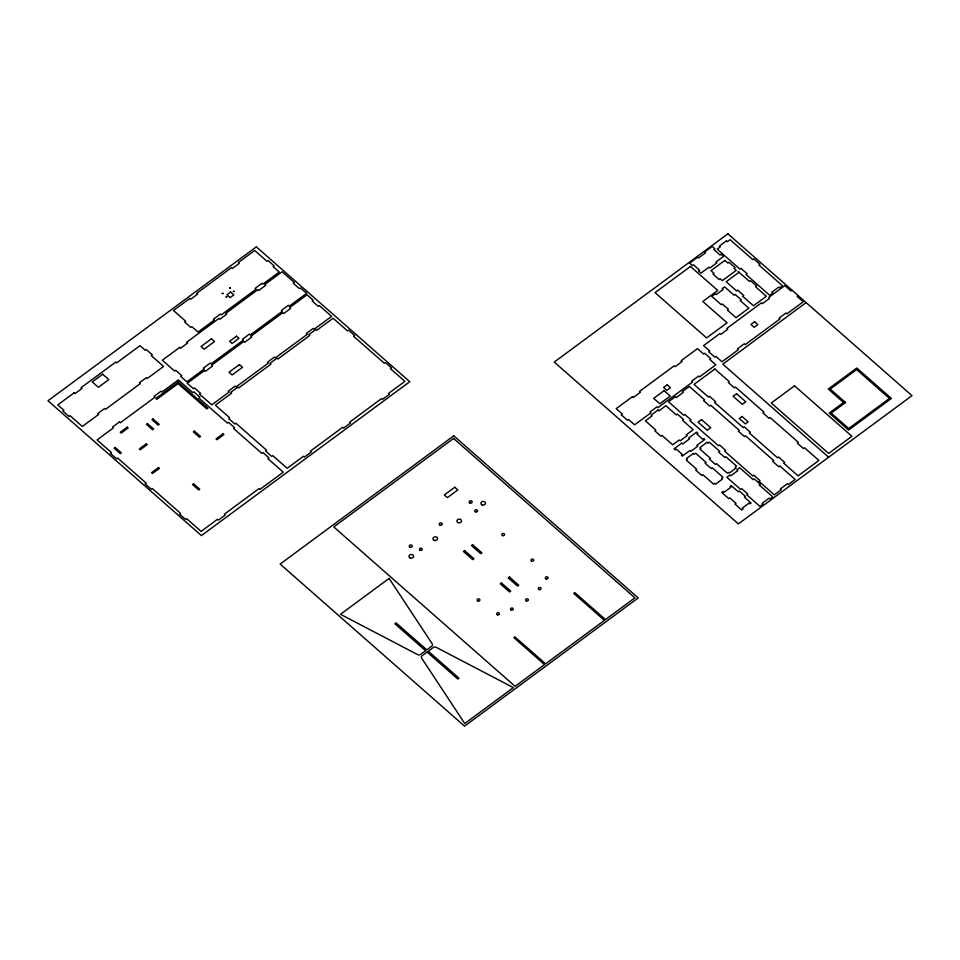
<?xml version="1.0" encoding="UTF-8"?>
<svg xmlns="http://www.w3.org/2000/svg" width="960" height="960" viewBox="0 0 960 960"><rect width="100%" height="100%" fill="white"/><g stroke="black" fill="none" stroke-linecap="round" stroke-linejoin="round"><path stroke-width="1.44" d="M738.084 271.476L749.46 281.436L750.504 280.668L756.636 286.056L755.592 286.824L766.332 296.268L753.492 305.76L742.752 296.316L743.796 295.548L737.652 290.16L736.608 290.928L726.18 281.76L739.008 272.28M792.024 290.208L790.98 290.976L784.836 285.576L768.516 297.636L769.44 298.44L762.504 303.576L761.58 302.76L726.852 328.416L727.776 329.22L720.828 334.356L719.904 333.54L703.584 345.6L709.728 350.988L708.684 351.756L714.828 357.156L715.86 356.388L722.004 361.776L738.324 349.728L737.4 348.912L744.348 343.788L745.26 344.592L779.988 318.948L779.064 318.132L786.012 313.008L786.936 313.812L803.256 301.764L797.124 296.364L798.156 295.596M806.136 302.604L722.796 364.164L828.66 457.212M759.324 485.076L760.308 484.236L754.248 478.908L753.216 479.664L739.668 467.772L736.884 469.824L737.808 470.64L730.86 475.764L729.936 474.96L726.816 477.264L740.628 489.396L741.66 488.628L747.804 494.028L746.76 494.796L759.96 506.388L763.08 504.084L762.156 503.28L769.104 498.144L770.028 498.948L772.788 496.92L759.276 484.992M222.312 293.448L223.236 293.472L222.312 293.412M226.14 296.82L227.064 296.844L226.152 296.784M229.596 288.06L230.532 288.084L229.608 288.024M233.436 291.432L234.36 291.456L233.448 291.396M844.584 401.7L844.464 403.284L828.276 389.052L856.764 368.004L891.42 398.46L848.58 430.068L829.248 413.04L844.584 401.7M845.508 402.516L831.204 413.112L848.736 428.496L889.452 398.424L856.644 369.588L830.244 389.088L845.508 402.516M256.344 246.852L48 400.752L201.42 535.608L409.764 381.708L256.344 246.852M189.768 298.44L173.448 310.488L185.724 321.288L184.68 322.056L190.824 327.444L191.868 326.676L198 332.064L214.32 320.016L213.396 319.2L220.344 314.076L221.268 314.88L255.996 289.236L255.072 288.42L262.008 283.296L262.932 284.1L279.252 272.052L273.12 266.652L274.164 265.884L268.02 260.496L266.976 261.264L254.7 250.476L238.38 262.524L239.304 263.34L232.368 268.464L231.444 267.66L196.716 293.304L197.64 294.12L190.692 299.244L189.768 298.44M74.1 392.832L57.78 404.88L63.912 410.28L62.868 411.048L69.012 416.436L70.056 415.668L82.332 426.456L98.652 414.408L97.728 413.592L104.664 408.468L105.588 409.272L140.316 383.628L139.392 382.812L146.34 377.688L147.264 378.492L163.584 366.444L151.308 355.644L152.352 354.876L146.208 349.488L145.164 350.256L139.956 345.672L116.688 362.856L115.764 362.052L81.048 387.696L81.96 388.512L75.024 393.636L74.1 392.832M102.66 374.208L92.22 381.912L98.364 387.312L108.792 379.596L102.66 374.208M230.592 292.056L226.944 294.744L230.172 297.576L233.82 294.876L230.592 292.056M179.676 347.412L162.312 360.228L174.588 371.028L175.632 370.248L181.764 375.648L180.72 376.416L186.864 381.816L204.228 368.988L203.304 368.172L210.252 363.048L211.164 363.852L243.468 339.996L242.544 339.192L249.48 334.056L250.404 334.872L282.348 311.268L281.436 310.464L288.372 305.328L289.296 306.144L306.66 293.316L300.528 287.928L299.484 288.696L293.34 283.296L294.384 282.528L282.108 271.74L264.744 284.568L265.668 285.372L258.732 290.508L257.808 289.692L225.852 313.296L226.776 314.1L219.84 319.236L218.916 318.42L186.624 342.276L187.548 343.092L180.6 348.216L179.676 347.412M211.452 338.832L201.036 346.524L204.096 349.224L214.524 341.52L211.452 338.832M119.412 421.956L112.476 427.092L113.388 427.896L97.068 439.956L111.492 452.628L110.448 453.396L116.592 458.796L117.636 458.028L146.172 483.108L145.128 483.876L151.26 489.276L152.304 488.496L180.54 513.312L179.496 514.08L185.628 519.48L186.672 518.712L201.096 531.384L217.416 519.324L218.34 520.14L225.276 515.004L224.364 514.2L259.08 488.544L260.004 489.36L283.272 472.176L267.924 458.688L268.968 457.92L262.836 452.52L261.792 453.3L233.556 428.484L234.6 427.716L228.468 422.316L227.424 423.084L198.876 398.004L199.932 397.236L193.788 391.836L192.744 392.616L178.32 379.932L162 391.992L161.088 391.176L154.14 396.312L155.064 397.116L120.336 422.772L119.412 421.956M236.508 336.204L229.608 341.304L232.056 343.464L238.968 338.352L236.508 336.204M178.164 382.044L155.904 398.484L156.816 399.3L178.044 383.616L206.892 408.972L207.924 408.204L178.164 382.044M127.212 427.128L120.264 432.252L121.188 433.068L128.124 427.932L127.212 427.128M204.6 370.452L187.236 383.28L193.368 388.668L194.412 387.9L200.544 393.3L199.512 394.068L211.788 404.856L229.152 392.028L228.228 391.224L235.164 386.088L236.088 386.904L268.38 363.048L267.456 362.232L274.404 357.108L275.328 357.912L307.272 334.32L306.348 333.504L313.296 328.38L314.22 329.184L331.584 316.368L319.308 305.58L318.264 306.348L312.132 300.948L313.164 300.18L307.032 294.78L289.668 307.608L290.592 308.424L283.644 313.548L282.72 312.744L250.776 336.336L251.7 337.152L244.752 342.276L243.828 341.472L211.536 365.316L212.46 366.132L205.512 371.268L204.6 370.452M153.06 418.956L152.016 419.724L158.148 425.112L159.192 424.344L153.06 418.956M115.164 447.432L114.132 448.2L120.264 453.6L121.308 452.832L115.164 447.432M147.456 423.576L146.424 424.356L152.556 429.744L153.6 428.976L147.456 423.576M239.436 364.572L229.02 372.264L232.092 374.964L242.508 367.26L239.436 364.572M146.232 443.844L139.284 448.98L140.208 449.784L147.156 444.66L146.232 443.844M237.708 387.192L230.76 392.328L231.684 393.132L215.364 405.192L229.788 417.864L228.744 418.632L234.888 424.032L235.92 423.264L266.604 450.228L265.572 450.996L271.704 456.396L272.748 455.628L287.172 468.3L303.492 456.24L304.404 457.056L311.352 451.92L310.428 451.116L342.732 427.26L343.644 428.064L350.592 422.94L349.668 422.136L381.624 398.532L382.536 399.336L389.484 394.212L388.56 393.408L404.88 381.348L390.456 368.676L391.5 367.896L385.368 362.508L384.324 363.276L353.64 336.312L354.684 335.532L348.54 330.144L347.508 330.912L333.084 318.24L316.764 330.288L315.84 329.484L308.892 334.608L309.816 335.424L277.872 359.016L276.948 358.212L270 363.336L270.924 364.152L238.632 388.008L237.708 387.192M194.376 431.112L193.332 431.88L199.476 437.28L200.52 436.512L194.376 431.112M158.496 467.544L151.56 472.68L152.472 473.484L159.42 468.36L158.496 467.544M222.996 433.8L216.048 438.936L216.972 439.74L223.92 434.616L222.996 433.8M193.608 483.804L192.564 484.572L198.708 489.96L199.752 489.192L193.608 483.804M453.768 435.828L280.14 564.072L464.556 726.168L638.184 597.924L453.768 435.828M727.896 233.832L554.268 362.076L738.384 523.908L912 395.652L727.896 233.832M697.596 257.196L689.616 263.1L692.376 265.524L693.42 264.756L699.552 270.156L698.508 270.924L700.968 273.084L708.96 267.18L709.872 267.984L716.82 262.86L715.896 262.056L723.54 256.404L721.08 254.256L720.036 255.024L713.904 249.624L714.948 248.856L712.188 246.432L704.544 252.072L705.468 252.876L698.52 258.012L697.596 257.196M453.564 438.456L333.768 526.944L515.112 686.34L544.536 664.608L513.864 637.632L514.896 636.864L545.58 663.84L604.44 620.364L573.756 593.388L574.8 592.62L605.484 619.596L634.908 597.852L453.564 438.456M690.444 266.46L655.032 292.62L706.584 337.932L727.068 322.8L702.828 301.488L717.756 290.46L690.444 266.46M726.36 240.912L719.424 246.048L720.336 246.852L717.216 249.168L739.92 269.124L740.964 268.356L747.108 273.744L746.064 274.512L769.692 295.284L772.812 292.98L771.888 292.164L778.836 287.04L779.76 287.844L782.532 285.792L758.904 265.02L759.948 264.252L753.816 258.864L752.784 259.62L730.068 239.664L727.284 241.728L726.36 240.912M724.872 260.388L710.976 270.648L714.048 273.348L713.004 274.116L719.148 279.504L720.18 278.736L722.328 280.62L736.224 270.372L734.076 268.476L735.12 267.708L728.976 262.308L727.932 263.088L724.872 260.388M715.248 293.808L711.768 296.364L721.284 304.728L722.328 303.96L728.46 309.36L727.416 310.128L736.008 317.676L748.86 308.184L740.268 300.636L741.312 299.868L735.168 294.468L734.136 295.236L724.62 286.884L722.184 288.672L723.12 289.488L716.172 294.624L715.248 293.808M454.74 487.236L444.324 494.928L447.384 497.628L457.812 489.924L454.74 487.236M632.532 396.6L616.2 408.66L622.344 414.048L621.3 414.816L627.444 420.216L628.488 419.448L634.62 424.836L650.94 412.788L650.016 411.972L656.964 406.848L657.888 407.652L692.604 382.008L691.68 381.192L698.628 376.068L699.552 376.872L715.872 364.824L709.74 359.424L710.784 358.656L704.64 353.268L703.596 354.036L697.464 348.636L681.144 360.696L682.068 361.5L675.12 366.636L674.196 365.82L639.468 391.476L640.392 392.28L633.444 397.416L632.532 396.6M389.1 578.4L340.488 614.304L417.732 654.648A2.316 1.86 -4.7 0 0 420.576 654.42L425.58 650.724L394.896 623.76L396.072 622.884L426.756 649.86L431.76 646.164A2.316 1.86 -4.7 0 0 432.276 643.896L389.1 578.4M667.212 384.816L663.564 387.516L666.792 390.348L670.428 387.648L667.212 384.816M754.596 321.756L750.948 324.456L754.164 327.288L757.812 324.588L754.596 321.756M664.128 390.636L653.688 398.352L659.82 403.74L670.26 396.036L664.128 390.636M464.616 550.572L463.428 551.436L472.764 559.644L473.94 558.768L464.616 550.572M472.596 544.668L471.42 545.544L480.744 553.74L481.932 552.864L472.596 544.668M675.432 396.672L668.484 401.808L683.82 415.296L684.864 414.528L691.008 419.916L689.964 420.684L718.5 445.776L719.544 444.996L725.676 450.396L724.632 451.164L752.868 475.98L753.912 475.212L760.044 480.6L759 481.368L774.348 494.856L781.284 489.732L780.372 488.916L787.308 483.792L788.232 484.596L795.18 479.46L779.844 465.984L778.8 466.752L772.656 461.352L773.7 460.584L745.476 435.768L744.432 436.548L738.288 431.148L739.332 430.38L710.796 405.3L709.752 406.068L703.62 400.668L704.652 399.9L689.316 386.412L682.368 391.548L683.292 392.352L676.344 397.488L675.432 396.672M658.032 410.028L651.084 415.152L652.008 415.968L645.408 420.84L655.836 430.008L654.792 430.776L660.936 436.176L661.98 435.408L672.72 444.84L679.308 439.968L680.232 440.784L687.18 435.648L686.256 434.844L693.204 429.708L682.464 420.276L683.508 419.496L677.364 414.108L676.32 414.876L665.892 405.708L658.944 410.832L658.032 410.028M714.9 369.012L694.056 384.408L708.48 397.08L709.524 396.312L715.668 401.7L714.624 402.468L743.16 427.56L744.204 426.78L750.336 432.18L749.292 432.948L777.528 457.764L778.572 456.996L784.704 462.384L783.66 463.152L798.084 475.836L818.916 460.44L804.492 447.768L803.448 448.536L797.316 443.148L798.36 442.368L770.124 417.564L769.08 418.332L762.948 412.932L763.992 412.164L735.456 387.084L734.412 387.852L728.268 382.464L729.324 381.684L714.9 369.012M701.508 419.592L698.04 422.16L707.244 430.26L710.712 427.692L701.508 419.592M736.584 393.696L733.104 396.252L742.32 404.352L745.788 401.784L736.584 393.696M681.684 443.184L674.052 448.824L675.276 449.904L676.32 449.136L682.452 454.524L681.408 455.292L682.332 456.108L689.976 450.468L690.888 451.272L697.836 446.136L696.912 445.332L704.904 439.428L703.98 438.624L702.936 439.392L696.804 434.004L697.848 433.236L696.624 432.156L688.632 438.048L689.556 438.864L682.608 443.988L681.684 443.184M501.432 582.936L500.256 583.8L509.58 592.008L510.768 591.132L501.432 582.936M509.424 577.032L508.248 577.908L517.572 586.104L518.748 585.228L509.424 577.032M706.968 442.368L700.02 447.504L700.944 448.308L699.9 449.076L710.34 458.256L709.296 459.024L715.428 464.412L716.472 463.644L727.212 473.088L728.256 472.32L729.18 473.124L736.116 468L735.204 467.184L736.584 466.164L725.844 456.72L724.812 457.488L718.668 452.1L719.712 451.32L709.284 442.152L707.892 443.184L706.968 442.368M742.044 416.472L739.26 418.512L745.368 423.876L748.14 421.836L742.044 416.472M693.348 453.432L686.4 458.556L687.324 459.372L686.28 460.14L696.708 469.308L695.676 470.076L701.808 475.476L702.852 474.696L713.592 484.14L714.636 483.372L715.548 484.176L722.496 479.052L721.572 478.236L722.964 477.216L712.224 467.772L711.18 468.54L705.048 463.152L706.092 462.384L695.652 453.216L694.272 454.236L693.348 453.432M427.116 652.08L422.112 655.764A2.316 1.86 -4.7 0 0 421.584 658.032L464.76 723.54L513.372 687.624L436.14 647.292A2.316 1.86 -4.7 0 0 433.284 647.508L428.292 651.204L458.976 678.18L457.8 679.044L427.116 652.08M794.52 385.824L771.252 403.008L828.636 453.444L851.904 436.26L794.52 385.824M723.18 491.448L721.8 492.48L728.856 498.684L729.888 497.904L736.032 503.304L734.988 504.072L741.744 510L743.124 508.98L742.212 508.176L749.148 503.04L750.072 503.844L751.116 503.076L744.36 497.148L745.404 496.38L739.272 490.98L738.228 491.748L731.172 485.544L730.128 486.324L731.052 487.128L724.104 492.264L723.18 491.448M410.04 547.248A1.512 1.212 -4.7 0 0 412.248 546.072A1.512 1.212 -4.7 0 0 409.932 545.16A1.512 1.212 -4.7 0 0 410.04 547.248M439.992 525.132A1.512 1.212 -4.7 0 0 442.2 523.944A1.512 1.212 -4.7 0 0 439.884 523.044A1.512 1.212 -4.7 0 0 439.992 525.132M469.944 503.004A1.512 1.212 -4.7 0 0 472.152 501.816A1.512 1.212 -4.7 0 0 469.836 500.916A1.512 1.212 -4.7 0 0 469.944 503.004M482.112 504.924A2.316 1.86 -4.7 0 0 485.496 503.1A2.316 1.86 -4.7 0 0 481.944 501.72A2.316 1.86 -4.7 0 0 482.112 504.924M458.148 522.624A2.316 1.86 -4.7 0 0 461.544 520.8A2.316 1.86 -4.7 0 0 457.98 519.408A2.316 1.86 -4.7 0 0 458.148 522.624M434.196 540.324A2.316 1.86 -4.7 0 0 437.58 538.5A2.316 1.86 -4.7 0 0 434.028 537.108A2.316 1.86 -4.7 0 0 434.196 540.324M410.232 558.024A2.316 1.86 -4.7 0 0 413.616 556.2A2.316 1.86 -4.7 0 0 410.064 554.808A2.316 1.86 -4.7 0 0 410.232 558.024M420.168 550.272A1.392 1.116 -4.7 0 0 422.208 549.18A1.392 1.116 -4.7 0 0 420.084 548.34A1.392 1.116 -4.7 0 0 420.168 550.272M475.452 511.824A1.392 1.116 -4.7 0 0 477.564 510.84A1.392 1.116 -4.7 0 0 475.512 509.892A1.392 1.116 -4.7 0 0 475.452 511.824M502.56 535.608A1.392 1.116 -4.7 0 0 504.564 534.48A1.392 1.116 -4.7 0 0 502.416 533.676A1.392 1.116 -4.7 0 0 502.56 535.608M477.828 600.96A1.392 1.116 -4.7 0 0 479.904 599.916A1.392 1.116 -4.7 0 0 477.804 599.028A1.392 1.116 -4.7 0 0 477.828 600.96M531.696 561.228A1.392 1.116 -4.7 0 0 533.724 560.112A1.392 1.116 -4.7 0 0 531.576 559.296A1.392 1.116 -4.7 0 0 531.696 561.228M546.048 578.892A1.392 1.116 -4.7 0 0 548.088 577.812A1.392 1.116 -4.7 0 0 545.964 576.972A1.392 1.116 -4.7 0 0 546.048 578.892M538.956 589.536A1.392 1.116 -4.7 0 0 541.044 588.516A1.392 1.116 -4.7 0 0 538.968 587.604A1.392 1.116 -4.7 0 0 538.956 589.536M526.308 600.888A1.392 1.116 -4.7 0 0 528.384 599.844A1.392 1.116 -4.7 0 0 526.284 598.956A1.392 1.116 -4.7 0 0 526.308 600.888M511.14 610.044A1.392 1.116 -4.7 0 0 513.264 609.072A1.392 1.116 -4.7 0 0 511.224 608.112A1.392 1.116 -4.7 0 0 511.14 610.044M497.448 614.808A1.392 1.116 -4.7 0 0 499.476 613.716A1.392 1.116 -4.7 0 0 497.34 612.888A1.392 1.116 -4.7 0 0 497.448 614.808"/></g></svg>
